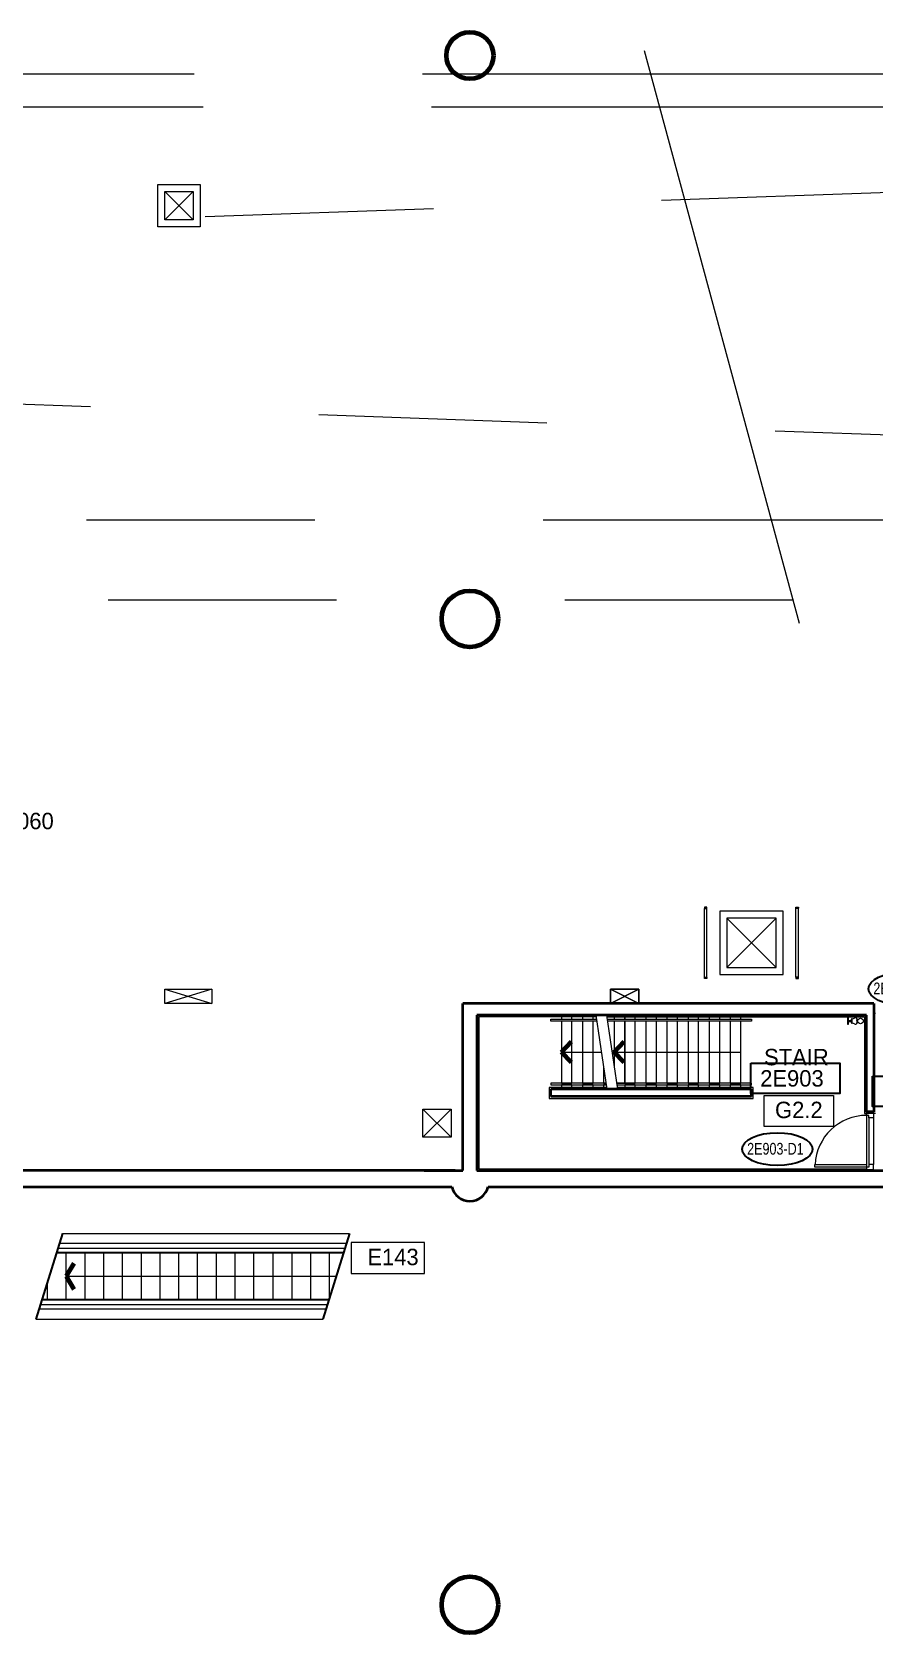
# Model space of a CAD drawing. Header units: metres. Extents: x 1807 to 3745, y 842 to 1968.
# Drawn here: x 3308.67 to 3326.61, y 1430.4 to 1464.5 of the extents above; entities that cross this region are included whole.
import ezdxf
from ezdxf.enums import TextEntityAlignment as Align

# ---------------------------------------------------------------- set-up
doc = ezdxf.new("R2010")
doc.units = ezdxf.units.M
doc.header["$MEASUREMENT"] = 0
doc.linetypes.add('DGN2', pattern=[9.732586, 4.866293, -4.866293])
doc.layers.get('0').update_dxf_attribs({"lineweight": 0})
for name, color, linetype, lineweight in [('Level 1', 7, 'Continuous', 0), ('Level 31', 7, 'Continuous', 0), ('Level 33', 7, 'Continuous', 0), ('Primary Door', 7, 'Continuous', 0), ('TRIRIGA DOOR BOX', 7, 'Continuous', 0)]:
    doc.layers.add(name, color=color, linetype=linetype, lineweight=lineweight)
doc.styles.add('Style-CHAR_FAST_FONT', font='CHAR_FAST_FONT.shx', dxfattribs={"height": 0.2})

# ---------------------------------------------------------------- blocks, each defined once
blk = doc.blocks.new('AnonymusCell_80')
at = {"layer": 'Primary Door', "color": 7, "linetype": 'Continuous', "lineweight": 30}
blk.add_ellipse((0, 0), major_axis=(0.75, 0), ratio=0.466667, dxfattribs=at)
at = {"layer": 'Primary Door', "color": 7, "linetype": 'Continuous', "lineweight": 30, "style": 'Style-CHAR_FAST_FONT', "width": 0.799986}
blk.add_text('2E525-D1', height=0.25, dxfattribs=at).set_placement((-0.643, 0.133), align=Align.TOP_LEFT)
blk = doc.blocks.new('AnonymusCell_82')
at = {"layer": 'Primary Door', "color": 7, "linetype": 'Continuous', "lineweight": 30}
blk.add_ellipse((0, 0), major_axis=(0.75, 0), ratio=0.466667, dxfattribs=at)
at = {"layer": 'Primary Door', "color": 7, "linetype": 'Continuous', "lineweight": 30, "style": 'Style-CHAR_FAST_FONT', "width": 0.799986}
blk.add_text('2E903-D1', height=0.25, dxfattribs=at).set_placement((-0.643, 0.133), align=Align.TOP_LEFT)
blk = doc.blocks.new('RFNUM4_18')
at = {"layer": 'Level 33', "color": 7, "linetype": 'Continuous', "lineweight": 13, "extrusion": (0, 0, -1)}
blk.add_lwpolyline([(0.00154, -0.00207), (-0.00831, -0.00207), (-0.00831, 0.00235), (0.00154, 0.00235)], close=True, dxfattribs=at)
at = {"layer": 'Level 33', "color": 7, "linetype": 'Continuous', "lineweight": 13, "extrusion": (0, 0, -1), "style": 'Style-CHAR_FAST_FONT'}
blk.add_text('G2.2', height=0.002333, rotation=180, dxfattribs=at).set_placement((-0.00002, 0), align=Align.MIDDLE_LEFT)
blk = doc.blocks.new('AnonymusCell_380')
at = {"layer": 'Level 33', "color": 7, "linetype": 'Continuous', "lineweight": 13, "extrusion": (0, 0, -1)}
blk.add_lwpolyline([(0.781, -0.351), (-0.781, -0.351), (-0.781, 0.312), (0.781, 0.312)], close=True, dxfattribs=at)
at = {"layer": 'Level 33', "color": 7, "linetype": 'Continuous', "lineweight": 13, "style": 'Style-CHAR_FAST_FONT'}
blk.add_text('E143', height=0.35, dxfattribs=at).set_placement((-0.436, 0.001), align=Align.MIDDLE_LEFT)

msp = doc.modelspace()

# ---------------------------------------------------------------- linework, layer by layer
at = {"layer": 'Level 1', "color": 7, "linetype": 'Continuous', "lineweight": 0}
for p, q in [((3325.026, 1451.9), (3321.72, 1464.1)), ((3378, 1463.6), (3321.856, 1463.6)), ((3378, 1462.9), (3322.045, 1462.9)), ((3311.35, 1461.25), (3312.25, 1461.25)), ((3311.35, 1460.35), (3311.35, 1461.25)), ((3312.25, 1461.25), (3312.25, 1460.35)), ((3311.5, 1461.1), (3312.1, 1460.5)), ((3312.1, 1461.1), (3311.5, 1460.5)), ((3312.25, 1460.35), (3311.35, 1460.35)), ((3378, 1454.1), (3324.43, 1454.1)), ((3324.525, 1444.575), (3323.475, 1445.625)), ((3323.475, 1444.575), (3324.525, 1445.625)), ((3311.5, 1444.11), (3312.5, 1443.81)), ((3312.5, 1444.11), (3311.5, 1443.81)), ((3321, 1444.11), (3321.6, 1443.81)), ((3321.6, 1444.11), (3321, 1443.81)), ((3321, 1443.81), (3321.6, 1444.11)), ((3321.6, 1443.81), (3321, 1444.11)), ((3319.725, 1443.432), (3319.725, 1443.472)), ((3319.725, 1443.472), (3320.697, 1443.472)), ((3320.175, 1443.522), (3319.95, 1443.522)), ((3319.95, 1443.522), (3319.95, 1443.473)), ((3319.95, 1443.473), (3320.175, 1443.473)), ((3320.175, 1443.473), (3320.175, 1443.522)), ((3320.625, 1443.522), (3320.4, 1443.522)), ((3320.4, 1443.522), (3320.4, 1443.473)), ((3320.4, 1443.473), (3320.625, 1443.473)), ((3320.625, 1443.473), (3320.625, 1443.522)), ((3320.924, 1443.472), (3324, 1443.472)), ((3321.3, 1443.522), (3321.075, 1443.522)), ((3321.075, 1443.522), (3321.075, 1443.472)), ((3321.075, 1443.472), (3321.3, 1443.472)), ((3321.525, 1443.522), (3321.3, 1443.522)), ((3321.3, 1443.522), (3321.3, 1443.472)), ((3321.3, 1443.472), (3321.3, 1443.522)), ((3321.3, 1443.472), (3321.525, 1443.472)), ((3321.525, 1443.472), (3321.525, 1443.522)), ((3321.975, 1443.522), (3321.75, 1443.522)), ((3321.75, 1443.522), (3321.75, 1443.472)), ((3321.75, 1443.472), (3321.975, 1443.472)), ((3321.975, 1443.472), (3321.975, 1443.522)), ((3322.425, 1443.522), (3322.2, 1443.522)), ((3322.2, 1443.522), (3322.2, 1443.472)), ((3322.2, 1443.472), (3322.425, 1443.472)), ((3322.425, 1443.472), (3322.425, 1443.522)), ((3322.875, 1443.522), (3322.65, 1443.522)), ((3322.65, 1443.522), (3322.65, 1443.472)), ((3322.65, 1443.472), (3322.875, 1443.472)), ((3322.875, 1443.472), (3322.875, 1443.522)), ((3323.325, 1443.522), (3323.1, 1443.522)), ((3323.1, 1443.522), (3323.1, 1443.472)), ((3323.1, 1443.472), (3323.325, 1443.472)), ((3323.325, 1443.472), (3323.325, 1443.522)), ((3323.775, 1443.522), (3323.55, 1443.522)), ((3323.55, 1443.522), (3323.55, 1443.472)), ((3323.55, 1443.472), (3323.775, 1443.472)), ((3323.775, 1443.472), (3323.775, 1443.522)), ((3324, 1443.472), (3324, 1443.432)), ((3326.068, 1443.502), (3326.048, 1443.502)), ((3326.048, 1443.502), (3326.048, 1443.367)), ((3326.068, 1443.367), (3326.068, 1443.502)), ((3326.135, 1443.457), (3326.126, 1443.457)), ((3326.145, 1443.482), (3326.135, 1443.482)), ((3326.135, 1443.482), (3326.135, 1443.387)), ((3326.135, 1443.412), (3326.135, 1443.457)), ((3326.145, 1443.387), (3326.145, 1443.482)), ((3326.245, 1443.482), (3326.26, 1443.482)), ((3326.245, 1443.453), (3326.26, 1443.453)), ((3326.262, 1443.473), (3326.279, 1443.473)), ((3320.703, 1443.432), (3319.725, 1443.432)), ((3320.175, 1443.432), (3319.95, 1443.432)), ((3319.95, 1443.432), (3319.95, 1442.112)), ((3320.175, 1442.112), (3320.175, 1443.432)), ((3320.625, 1443.432), (3320.4, 1443.432)), ((3320.4, 1443.432), (3320.4, 1442.112)), ((3320.625, 1442.112), (3320.625, 1443.432)), ((3324, 1443.432), (3320.93, 1443.432)), ((3321.3, 1443.432), (3321.075, 1443.432)), ((3321.075, 1443.432), (3321.075, 1442.456)), ((3321.525, 1443.432), (3321.3, 1443.432)), ((3321.3, 1443.432), (3321.3, 1442.112)), ((3321.3, 1442.112), (3321.3, 1443.432)), ((3321.525, 1442.112), (3321.525, 1443.432)), ((3321.975, 1443.432), (3321.75, 1443.432)), ((3321.75, 1443.432), (3321.75, 1442.112)), ((3321.975, 1442.112), (3321.975, 1443.432)), ((3322.425, 1443.432), (3322.2, 1443.432)), ((3322.2, 1443.432), (3322.2, 1442.112)), ((3322.425, 1442.112), (3322.425, 1443.432)), ((3322.875, 1443.432), (3322.65, 1443.432)), ((3322.65, 1443.432), (3322.65, 1442.112)), ((3322.875, 1442.112), (3322.875, 1443.432)), ((3323.325, 1443.432), (3323.1, 1443.432)), ((3323.1, 1443.432), (3323.1, 1442.112)), ((3323.325, 1442.112), (3323.325, 1443.432)), ((3323.775, 1443.432), (3323.55, 1443.432)), ((3323.55, 1443.432), (3323.55, 1442.112)), ((3323.775, 1442.112), (3323.775, 1443.432)), ((3326.048, 1443.367), (3326.068, 1443.367)), ((3326.103, 1443.442), (3326.068, 1443.442)), ((3326.068, 1443.442), (3326.068, 1443.427)), ((3326.068, 1443.427), (3326.103, 1443.427)), ((3326.103, 1443.442), (3326.103, 1443.447)), ((3326.103, 1443.427), (3326.103, 1443.442)), ((3326.103, 1443.423), (3326.103, 1443.427)), ((3326.123, 1443.445), (3326.135, 1443.445)), ((3326.123, 1443.424), (3326.135, 1443.424)), ((3326.123, 1443.412), (3326.135, 1443.412)), ((3326.135, 1443.387), (3326.145, 1443.387)), ((3326.245, 1443.416), (3326.26, 1443.416)), ((3326.26, 1443.387), (3326.245, 1443.387)), ((3326.26, 1443.388), (3326.26, 1443.387)), ((3326.279, 1443.396), (3326.262, 1443.396)), ((3319.95, 1442.772), (3320.802, 1442.772)), ((3321.03, 1442.772), (3323.775, 1442.772)), ((3321.201, 1442.772), (3323.615, 1442.772)), ((3320.85, 1442.44), (3320.85, 1442.112)), ((3320.902, 1442.112), (3319.725, 1442.112)), ((3319.725, 1442.112), (3319.725, 1442.072)), ((3319.95, 1442.112), (3320.175, 1442.112)), ((3320.4, 1442.112), (3320.625, 1442.112)), ((3320.85, 1442.112), (3320.902, 1442.112)), ((3324, 1442.112), (3321.129, 1442.112)), ((3321.129, 1442.112), (3321.3, 1442.112)), ((3321.3, 1442.112), (3321.525, 1442.112)), ((3321.75, 1442.112), (3321.975, 1442.112)), ((3322.2, 1442.112), (3322.425, 1442.112)), ((3322.65, 1442.112), (3322.875, 1442.112)), ((3323.1, 1442.112), (3323.325, 1442.112)), ((3323.55, 1442.112), (3323.775, 1442.112)), ((3324, 1442.072), (3324, 1442.112)), ((3319.725, 1442.072), (3320.908, 1442.072)), ((3320.175, 1442.072), (3319.95, 1442.072)), ((3319.95, 1442.072), (3319.95, 1442.023)), ((3319.95, 1442.023), (3320.175, 1442.023)), ((3320.175, 1442.023), (3320.175, 1442.072)), ((3320.625, 1442.072), (3320.4, 1442.072)), ((3320.4, 1442.072), (3320.4, 1442.023)), ((3320.4, 1442.023), (3320.625, 1442.023)), ((3320.625, 1442.023), (3320.625, 1442.072)), ((3320.908, 1442.072), (3320.85, 1442.072)), ((3320.85, 1442.072), (3320.85, 1442.023)), ((3320.85, 1442.023), (3320.915, 1442.023)), ((3321.135, 1442.072), (3324, 1442.072)), ((3321.525, 1442.072), (3321.3, 1442.072)), ((3321.3, 1442.072), (3321.3, 1442.039)), ((3321.302, 1442.023), (3321.525, 1442.023)), ((3321.525, 1442.023), (3321.525, 1442.072)), ((3321.975, 1442.072), (3321.75, 1442.072)), ((3321.75, 1442.072), (3321.75, 1442.023)), ((3321.75, 1442.023), (3321.975, 1442.023)), ((3321.975, 1442.023), (3321.975, 1442.072)), ((3322.425, 1442.072), (3322.2, 1442.072)), ((3322.2, 1442.072), (3322.2, 1442.023)), ((3322.2, 1442.023), (3322.425, 1442.023)), ((3322.425, 1442.023), (3322.425, 1442.072)), ((3322.875, 1442.072), (3322.65, 1442.072)), ((3322.65, 1442.072), (3322.65, 1442.023)), ((3322.65, 1442.023), (3322.875, 1442.023)), ((3322.875, 1442.023), (3322.875, 1442.072)), ((3323.325, 1442.072), (3323.1, 1442.072)), ((3323.1, 1442.072), (3323.1, 1442.023)), ((3323.1, 1442.023), (3323.325, 1442.023)), ((3323.325, 1442.023), (3323.325, 1442.072)), ((3323.775, 1442.072), (3323.55, 1442.072)), ((3323.55, 1442.072), (3323.55, 1442.023)), ((3323.55, 1442.023), (3323.775, 1442.023)), ((3323.775, 1442.023), (3323.775, 1442.072)), ((3317, 1441.56), (3317.6, 1440.96)), ((3317.6, 1441.56), (3317, 1440.96)), ((3326.455, 1441.475), (3326.455, 1440.325)), ((3326.455, 1441.475), (3326.605, 1441.475)), ((3326.455, 1441.425), (3326.455, 1441.475)), ((3326.455, 1441.425), (3326.455, 1441.475)), ((3326.455, 1441.475), (3326.605, 1441.475)), ((3326.505, 1441.425), (3326.455, 1441.425)), ((3326.505, 1441.425), (3326.455, 1441.425)), ((3326.505, 1441.375), (3326.505, 1441.425)), ((3326.505, 1441.375), (3326.505, 1441.425)), ((3326.605, 1441.475), (3326.605, 1441.375)), ((3326.605, 1441.475), (3326.605, 1441.375)), ((3326.505, 1441.375), (3326.505, 1440.375)), ((3326.605, 1441.375), (3326.505, 1441.375)), ((3326.605, 1441.375), (3326.505, 1441.375)), ((3326.605, 1441.375), (3326.605, 1440.375)), ((3325.355, 1440.325), (3325.355, 1440.375)), ((3325.355, 1440.375), (3326.455, 1440.375)), ((3326.455, 1440.325), (3325.355, 1440.325)), ((3326.455, 1440.375), (3326.455, 1440.325)), ((3326.505, 1440.325), (3326.455, 1440.325)), ((3326.455, 1440.325), (3326.455, 1440.275)), ((3326.505, 1440.325), (3326.455, 1440.325)), ((3326.455, 1440.325), (3326.455, 1440.275)), ((3326.455, 1440.275), (3326.605, 1440.275)), ((3326.455, 1440.275), (3326.605, 1440.275)), ((3326.605, 1440.375), (3326.505, 1440.375)), ((3326.505, 1440.375), (3326.505, 1440.325)), ((3326.605, 1440.375), (3326.505, 1440.375)), ((3326.505, 1440.375), (3326.505, 1440.325)), ((3326.605, 1440.275), (3326.605, 1440.375)), ((3326.605, 1440.275), (3326.605, 1440.375)), ((3315.37, 1438.697), (3309.253, 1438.697)), ((3309.222, 1438.597), (3315.339, 1438.597)), ((3309.398, 1437.497), (3309.398, 1438.497)), ((3309.798, 1437.497), (3309.798, 1438.497)), ((3310.198, 1437.497), (3310.198, 1438.497)), ((3310.598, 1437.497), (3310.598, 1438.497)), ((3310.998, 1437.497), (3310.998, 1438.497)), ((3311.398, 1437.497), (3311.398, 1438.497)), ((3311.798, 1437.497), (3311.798, 1438.497)), ((3312.198, 1437.497), (3312.198, 1438.497)), ((3312.598, 1437.497), (3312.598, 1438.497)), ((3312.998, 1437.497), (3312.998, 1438.497)), ((3313.398, 1437.497), (3313.398, 1438.497)), ((3313.81, 1437.497), (3313.81, 1438.497)), ((3314.21, 1437.497), (3314.21, 1438.497)), ((3314.61, 1437.497), (3314.61, 1438.497)), ((3315.01, 1437.543), (3315.01, 1438.497)), ((3309.398, 1437.997), (3315.152, 1437.997)), ((3309.398, 1437.997), (3315.152, 1437.997)), ((3308.998, 1437.497), (3308.998, 1437.879)), ((3308.848, 1437.397), (3314.965, 1437.397)), ((3314.934, 1437.297), (3308.817, 1437.297))]:
    msp.add_line(p, q, dxfattribs=at)
at = {"layer": 'Level 1', "color": 7, "linetype": 'DGN2', "lineweight": 0}
for p, q in [((3321.856, 1463.6), (3254, 1463.6)), ((3322.045, 1462.9), (3254, 1462.9)), ((3254, 1458.5), (3378, 1462.9)), ((3378, 1454.1), (3254, 1458.5)), ((3324.43, 1454.1), (3254, 1454.1)), ((3324.89, 1452.4), (3254, 1452.4))]:
    msp.add_line(p, q, dxfattribs=at)
at = {"layer": 'Level 1', "color": 7, "linetype": 'Continuous', "lineweight": 13}
for p, q in [((3311.5, 1461.1), (3312.1, 1461.1)), ((3311.5, 1460.5), (3311.5, 1461.1)), ((3312.1, 1461.1), (3312.1, 1460.5)), ((3312.1, 1460.5), (3311.5, 1460.5)), ((3323.05, 1445.862), (3323, 1445.862)), ((3323, 1445.862), (3323, 1445.837)), ((3323.05, 1445.837), (3323.05, 1445.862)), ((3324.95, 1445.837), (3324.95, 1445.862)), ((3324.95, 1445.862), (3325, 1445.862)), ((3325, 1445.862), (3325, 1445.837)), ((3323, 1445.837), (3323.05, 1445.837)), ((3323, 1444.367), (3323, 1445.832)), ((3323, 1445.832), (3323.05, 1445.832)), ((3323.05, 1444.367), (3323.05, 1445.832)), ((3324.675, 1445.775), (3323.325, 1445.775)), ((3323.325, 1445.775), (3323.325, 1444.425)), ((3324.525, 1445.625), (3323.475, 1445.625)), ((3323.475, 1445.625), (3323.475, 1444.575)), ((3324.525, 1444.575), (3324.525, 1445.625)), ((3324.675, 1444.425), (3324.675, 1445.775)), ((3325, 1445.837), (3324.95, 1445.837)), ((3324.95, 1444.367), (3324.95, 1445.832)), ((3325, 1445.832), (3324.95, 1445.832)), ((3325, 1444.367), (3325, 1445.832)), ((3323.475, 1444.575), (3324.525, 1444.575)), ((3323, 1444.367), (3323.05, 1444.367)), ((3323, 1444.362), (3323.05, 1444.362)), ((3323, 1444.337), (3323, 1444.362)), ((3323.05, 1444.337), (3323, 1444.337)), ((3323.05, 1444.362), (3323.05, 1444.337)), ((3323.325, 1444.425), (3324.675, 1444.425)), ((3325, 1444.367), (3324.95, 1444.367)), ((3325, 1444.362), (3324.95, 1444.362)), ((3324.95, 1444.362), (3324.95, 1444.337)), ((3324.95, 1444.337), (3325, 1444.337)), ((3325, 1444.337), (3325, 1444.362)), ((3311.5, 1443.81), (3311.5, 1444.11)), ((3311.5, 1444.11), (3312.5, 1444.11)), ((3312.5, 1443.81), (3311.5, 1443.81)), ((3312.5, 1444.11), (3312.5, 1443.81)), ((3321.6, 1444.11), (3321, 1444.11)), ((3321, 1444.11), (3321, 1443.81)), ((3321, 1444.11), (3321.6, 1444.11)), ((3321, 1443.81), (3321, 1444.11)), ((3321, 1443.81), (3321.6, 1443.81)), ((3321.6, 1443.81), (3321, 1443.81)), ((3321.6, 1443.81), (3321.6, 1444.11)), ((3321.6, 1444.11), (3321.6, 1443.81)), ((3320.684, 1443.522), (3318.188, 1443.522)), ((3318.188, 1443.522), (3318.188, 1440.287)), ((3320.684, 1443.56), (3320.921, 1441.985)), ((3320.912, 1443.56), (3321.148, 1441.985)), ((3320.912, 1443.522), (3326.412, 1443.522)), ((3326.412, 1443.522), (3326.412, 1441.463)), ((3326.61, 1443.6), (3326.648, 1443.6)), ((3320.921, 1442.022), (3319.688, 1442.022)), ((3319.688, 1442.022), (3319.688, 1441.787)), ((3319.688, 1441.787), (3324.037, 1441.787)), ((3324.037, 1442.022), (3321.148, 1442.022)), ((3324.037, 1441.787), (3324.037, 1442.022)), ((3317, 1440.96), (3317, 1441.56)), ((3317, 1441.56), (3317.6, 1441.56)), ((3317.6, 1441.56), (3317.6, 1440.96)), ((3326.412, 1441.463), (3326.455, 1441.463)), ((3326.455, 1441.463), (3326.455, 1441.5)), ((3326.605, 1441.5), (3326.605, 1441.463)), ((3326.648, 1441.463), (3326.605, 1441.463)), ((3317.6, 1440.96), (3317, 1440.96)), ((3318.188, 1440.287), (3326.445, 1440.287)), ((3326.445, 1440.25), (3326.445, 1440.287)), ((3309.318, 1438.907), (3315.435, 1438.907)), ((3308.751, 1437.087), (3314.868, 1437.087))]:
    msp.add_line(p, q, dxfattribs=at)
at = {"layer": 'Level 1', "color": 7, "linetype": 'Continuous', "lineweight": 40}
for p, q in [((3326.61, 1443.81), (3317.85, 1443.81)), ((3317.85, 1440.25), (3317.85, 1443.81)), ((3326.61, 1443.81), (3326.61, 1441.5)), ((3326.45, 1443.56), (3318.15, 1443.56)), ((3318.15, 1443.56), (3318.15, 1440.25)), ((3326.45, 1441.5), (3326.45, 1443.56)), ((3319.725, 1441.825), (3319.725, 1441.985)), ((3324, 1441.985), (3319.725, 1441.985)), ((3324, 1441.825), (3319.725, 1441.825)), ((3324, 1441.825), (3324, 1441.985)), ((3326.61, 1441.5), (3326.45, 1441.5)), ((3317.688, 1440.25), (3306.312, 1440.25)), ((3317.024, 1440.25), (3317.85, 1440.25)), ((3318.15, 1440.25), (3329.2, 1440.25)), ((3306.387, 1439.9), (3317.613, 1439.9)), ((3318.387, 1439.9), (3329.408, 1439.9))]:
    msp.add_line(p, q, dxfattribs=at)
at = {"layer": 'Level 1', "color": 7, "linetype": 'Continuous', "lineweight": 70}
for p, q in [((3319.95, 1442.772), (3320.162, 1442.996)), ((3320.162, 1442.549), (3319.95, 1442.772)), ((3321.075, 1442.772), (3321.287, 1442.996)), ((3321.287, 1442.549), (3321.075, 1442.772)), ((3309.56, 1438.27), (3309.398, 1437.997)), ((3309.398, 1437.997), (3309.56, 1437.724))]:
    msp.add_line(p, q, dxfattribs=at)
at = {"layer": 'Level 1', "color": 7, "linetype": 'Continuous', "lineweight": 30}
for p, q in [((3309.318, 1438.907), (3308.751, 1437.087)), ((3315.435, 1438.907), (3314.868, 1437.087)), ((3315.308, 1438.497), (3309.191, 1438.497)), ((3313.86, 1438.497), (3313.81, 1438.497)), ((3314.996, 1437.497), (3308.879, 1437.497)), ((3313.86, 1437.497), (3313.81, 1437.497))]:
    msp.add_line(p, q, dxfattribs=at)
at = {"layer": 'Level 1', "color": 7, "linetype": 'Continuous', "lineweight": 70}
for centre, radius in [((3318, 1464), 0.5), ((3318, 1452), 0.6), ((3318, 1431), 0.6)]:
    msp.add_circle(centre, radius, dxfattribs=at)
at = {"layer": 'Level 1', "color": 7, "linetype": 'Continuous', "lineweight": 13}
msp.add_circle((3326.325, 1443.435), 0.06, dxfattribs=at)
at = {"layer": 'Level 1', "color": 7, "linetype": 'Continuous', "lineweight": 0}
for centre, radius, start, end in [((3326.103, 1443.467), 0.0205, 269.2613, 320.134), ((3326.124, 1443.451), 0.00618, 76.1244, 256.1244), ((3326.149, 1443.562), 0.0799, 267.2159, 307.4014), ((3326.214, 1443.469), 0.0339, 23.2427, 118.8427), ((3326.282, 1443.468), 0.04, 158.767, 201.233), ((3326.313, 1443.435), 0.0701, 164.7036, 195.2964), ((3326.223, 1443.468), 0.04, 338.767, 21.233), ((3326.192, 1443.435), 0.0701, 344.7036, 15.2964), ((3326.103, 1443.403), 0.0205, 39.866, 90.7387), ((3326.13, 1443.435), 0.0127, 124.4192, 235.5808), ((3326.124, 1443.418), 0.00618, 103.8756, 256.1244), ((3326.149, 1443.308), 0.0799, 52.5986, 92.7841), ((3326.214, 1443.401), 0.0339, 241.1573, 336.7573), ((3326.282, 1443.402), 0.04, 158.767, 201.233), ((3326.223, 1443.402), 0.04, 338.767, 21.233), ((3326.455, 1440.325), 1.1, 90, 177.3974)]:
    msp.add_arc(centre, radius, start, end, dxfattribs=at)
at = {"layer": 'Level 1', "color": 7, "linetype": 'Continuous', "lineweight": 40}
msp.add_arc((3318, 1440), 0.4, 194.4775, 345.5225, dxfattribs=at)
at = {"layer": 'TRIRIGA DOOR BOX', "color": 251, "linetype": 'Continuous', "lineweight": 30, "true_color": 0x555555}
for points in [[(3323.987, 1442.538), (3325.887, 1442.538), (3325.887, 1441.888), (3323.987, 1441.888)], [(3326.582, 1442.263), (3328.482, 1442.263), (3328.482, 1441.613), (3326.582, 1441.613)]]:
    msp.add_lwpolyline(points, close=True, dxfattribs=at)

# ---------------------------------------------------------------- block references
at = {"color": 7, "linetype": 'Continuous', "lineweight": 0}
for name, p in [('AnonymusCell_80', (3327.242, 1444.121)), ('AnonymusCell_82', (3324.552, 1440.706)), ('AnonymusCell_380', (3316.251, 1438.408))]:
    msp.add_blockref(name, p, dxfattribs=at)
at = {"color": 7, "linetype": 'Continuous', "lineweight": 13, "extrusion": (0, 0, -1), "xscale": 149.9997392292361, "yscale": 149.9997392292361, "zscale": 149.9997392292361, "rotation": 180}
msp.add_blockref('RFNUM4_18', (-3324.5, 1441.541), dxfattribs=at)

# ---------------------------------------------------------------- texts
at = {"layer": 'Level 31', "color": 7, "linetype": 'Continuous', "lineweight": 30, "style": 'Style-CHAR_FAST_FONT'}
msp.add_text('PLANT ROOM 5060', height=0.35, dxfattribs=at).set_placement((3304.865, 1447.695), align=Align.MIDDLE_LEFT)
at = {"layer": 'Level 31', "color": 7, "linetype": 'Continuous', "lineweight": 13, "style": 'Style-CHAR_FAST_FONT'}
msp.add_text('STAIR', height=0.35, dxfattribs=at).set_placement((3324.269, 1442.666), align=Align.MIDDLE_LEFT)
at = {"layer": 'Level 33', "color": 7, "linetype": 'Continuous', "lineweight": 13, "style": 'Style-CHAR_FAST_FONT'}
msp.add_text('2E903', height=0.35, dxfattribs=at).set_placement((3324.187, 1442.213), align=Align.MIDDLE_LEFT)

doc.saveas('drawing.dxf')
